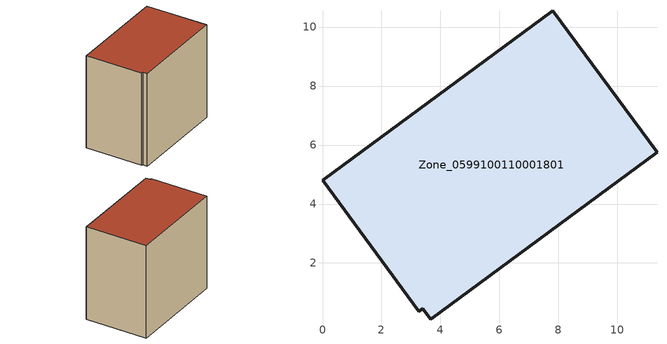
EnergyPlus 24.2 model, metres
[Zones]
Zone_0599100110001801
 floor ground (C_G): 3.4,0.45 3.27,0.37 0,4.8 7.8,10.55 11.34,5.75 3.67,0.1 z0.5
 wall outside (C_F): 11.34,5.75 7.8,10.55 0,4.8 3.27,0.37 3.4,0.45 3.67,0.1 11.34,5.75 z0.5:9.55
 roof outside (C_R): 3.67,0.1 11.34,5.75 7.8,10.55 0,4.8 3.27,0.37 3.4,0.45 z9.55
[BUILDING]
Pand.0599100110001801: North Axis=0; Terrain=City; Loads Convergence Tolerance Value=0.04; Temperature Convergence Tolerance Value=0.4; Solar Distribution=FullExterior; Maximum Number of Warmup Days=25; Minimum Number of Warmup Days=1
[Site:Location]
Rotterdam.The.Hague.AP_ZH_NLD Design_Conditions: Latitude=51.96; Longitude=4.45; Time Zone=1; Elevation=-4.5
[SITE:GROUNDTEMPERATURE:BUILDINGSURFACE]
18, 18, 18, 18, 18, 18, 18, 18, 18, 18, 18, 18
[MATERIAL] Thermal Absorptance=0.9; Solar Absorptance=0.7; Visible Absorptance=0.7
Name | Roughness | Thickness | Conductivity | Density | Specific Heat
G.TI.2015-2018 | MediumSmooth | 0.15 | 0.0428571 | 540 | 1210
F.TI.2015-2018 | Rough | 0.3 | 0.0666667 | 1920 | 840
R.TI.2015-2018 | MediumRough | 0.2 | 0.0333333 | 1500 | 1000
[CONSTRUCTION]
C_G: G.TI.2015-2018
C_F: F.TI.2015-2018
C_R: R.TI.2015-2018
[ZONE]
Zone_0599100110001801: Type=1; Multiplier=1; Ceiling Height=Autocalculate; Volume=Autocalculate; Floor Area=autocalculate; Part of Total Floor Area=Yes
[ZONEINFILTRATION:DESIGNFLOWRATE]
Infil_Zone_0599100110001801: Zone or ZoneList or Space or SpaceList=Zone_0599100110001801; Schedule=AlwaysOn; Design Flow Rate Calculation Method=Flow/Area; Flow Rate per Floor Area=0.0015; Constant Term Coefficient=1; Temperature Term Coefficient=0; Velocity Term Coefficient=0; Velocity Squared Term Coefficient=0
[HVACTEMPLATE:ZONE:IDEALLOADSAIRSYSTEM]
Zone_0599100110001801: Maximum Heating Supply Air Temperature=50; Minimum Cooling Supply Air Temperature=13; Maximum Heating Supply Air Humidity Ratio=0.0156; Minimum Cooling Supply Air Humidity Ratio=0.0077; Heating Limit=NoLimit; Cooling Limit=NoLimit; Dehumidification Control Type=ConstantSensibleHeatRatio; Cooling Sensible Heat Ratio=0.7; Dehumidification Setpoint=60; Humidification Control Type=None; Humidification Setpoint=30; Outdoor Air Method=None; Outdoor Air Flow Rate per Person=0.00944; Outdoor Air Flow Rate per Zone Floor Area=0; Outdoor Air Flow Rate per Zone=0; Demand Controlled Ventilation Type=None; Outdoor Air Economizer Type=NoEconomizer; Heat Recovery Type=None; Sensible Heat Recovery Effectiveness=0.7; Latent Heat Recovery Effectiveness=0.65
[ZONECONTROL:THERMOSTAT]
ThermostatControl_Zone_0599100110001801: Zone or ZoneList=Zone_0599100110001801; Control Type Schedule=DualSetpointControlType; Control 1=Thermostat_Zone_0599100110001801; Temperature Difference Between Cutout And Setpoint=0
[THERMOSTATSETPOINT:DUALSETPOINT]
Thermostat_Zone_0599100110001801: Heating Setpoint Temperature Schedule=HeatingSetpoint_Zone_0599100110001801; Cooling Setpoint Temperature Schedule=CoolingSetpoint_Zone_0599100110001801
[SCHEDULE:COMPACT]
HeatingSetpoint_Zone_0599100110001801: Through: 12/31, For: AllDays, Until: 24:00, 21
CoolingSetpoint_Zone_0599100110001801: Through: 12/31, For: AllDays, Until: 24:00, 24
DualSetpointControlType: Through: 12/31, For: AllDays, Until: 24:00, 4
AlwaysOn: Through: 12/31, For: AllDays, Until: 24:00, 1
